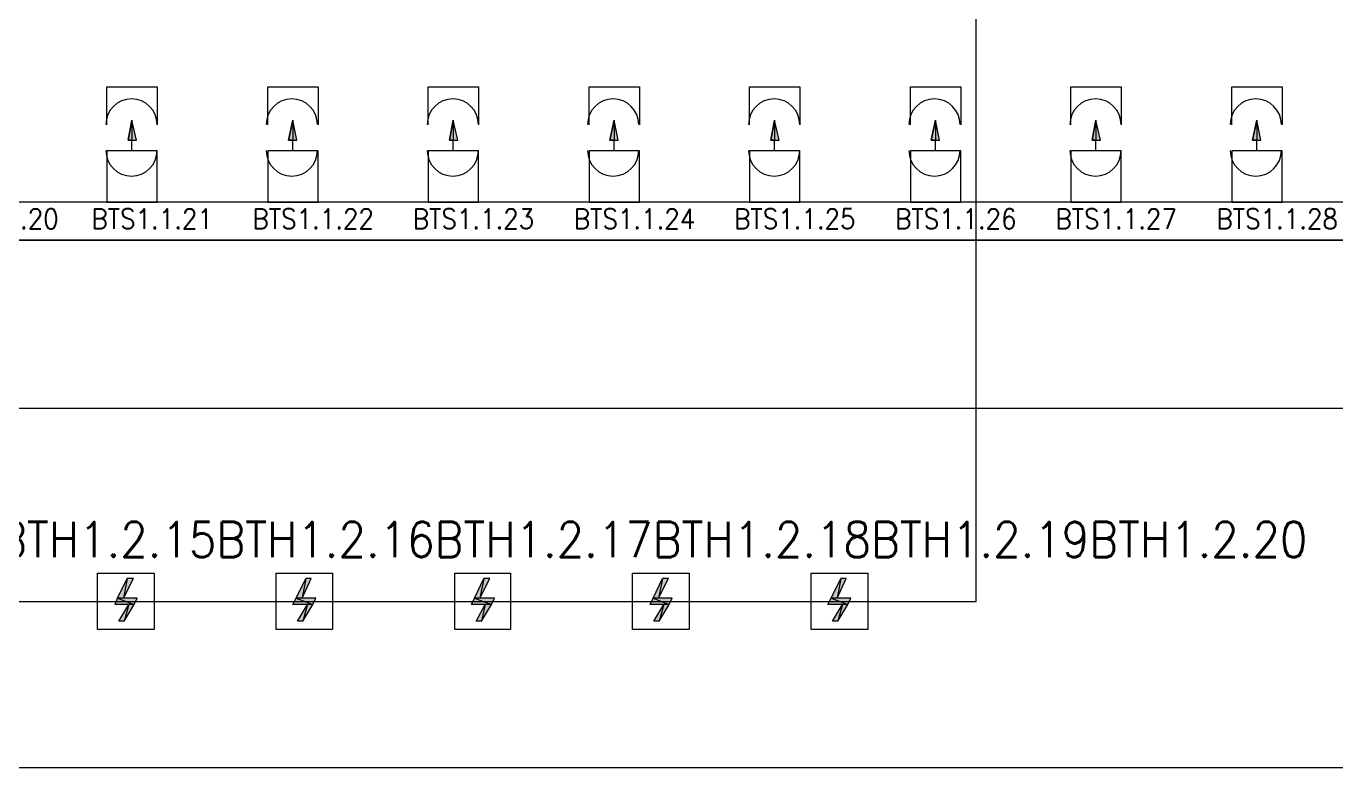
# Model space of a CAD drawing. Header units: millimetres. Extents: x 0 to 420, y 0 to 297.
# Drawn here: x 244.8 to 317.4, y 68.4 to 109.5 of the extents above; entities that cross this region are included whole.
import ezdxf

# ---------------------------------------------------------------- set-up
doc = ezdxf.new("R2010")
doc.units = ezdxf.units.MM
doc.styles.get("Standard").update_dxf_attribs({"font": 'STANDARD'})

msp = doc.modelspace()

# ---------------------------------------------------------------- hatches: boundary and pattern name
h = msp.add_hatch(color=6)
h.paths.add_polyline_path([(250.401667, 103.166333), (250.613334, 104.267), (250.613334, 103.166333)], flags=0)
h.paths.add_polyline_path([(250.613334, 104.267), (250.613334, 103.166333), (250.867334, 103.166333)], flags=0)
h = msp.add_hatch(color=6)
h.paths.add_polyline_path([(259.291667, 103.166333), (259.545667, 104.267), (259.545667, 103.166333)], flags=0)
h.paths.add_polyline_path([(259.545667, 104.267), (259.545667, 103.166333), (259.757334, 103.166333)], flags=0)
h = msp.add_hatch(color=6)
h.paths.add_polyline_path([(268.224001, 103.166333), (268.435667, 104.267), (268.435667, 103.166333)], flags=0)
h.paths.add_polyline_path([(268.435667, 104.267), (268.435667, 103.166333), (268.689667, 103.166333)], flags=0)
h = msp.add_hatch(color=6)
h.paths.add_polyline_path([(277.114001, 103.166333), (277.368001, 104.267), (277.368001, 103.166333)], flags=0)
h.paths.add_polyline_path([(277.368001, 104.267), (277.368001, 103.166333), (277.579667, 103.166333)], flags=0)
h = msp.add_hatch(color=6)
h.paths.add_polyline_path([(286.046334, 103.166333), (286.258001, 104.267), (286.258001, 103.166333)], flags=0)
h.paths.add_polyline_path([(286.258001, 104.267), (286.258001, 103.166333), (286.512001, 103.166333)], flags=0)
h = msp.add_hatch(color=6)
h.paths.add_polyline_path([(294.936334, 103.166333), (295.190334, 104.267), (295.190334, 103.166333)], flags=0)
h.paths.add_polyline_path([(295.190334, 104.267), (295.190334, 103.166333), (295.402, 103.166333)], flags=0)
h = msp.add_hatch(color=6)
h.paths.add_polyline_path([(303.868667, 103.166333), (304.080334, 104.267), (304.080334, 103.166333)], flags=0)
h.paths.add_polyline_path([(304.080334, 104.267), (304.080334, 103.166333), (304.334334, 103.166333)], flags=0)
h = msp.add_hatch(color=6)
h.paths.add_polyline_path([(312.758667, 103.166333), (313.012667, 104.267), (313.012667, 103.166333)], flags=0)
h.paths.add_polyline_path([(313.012667, 104.267), (313.012667, 103.166333), (313.224334, 103.166333)], flags=0)
h = msp.add_hatch(color=1)
h.paths.add_polyline_path([(250.698001, 78.867), (250.359334, 78.867), (250.147667, 77.766333)], flags=0)
h.paths.add_polyline_path([(250.359334, 78.867), (250.147667, 77.766333), (249.809001, 77.766333)], flags=0)
h = msp.add_hatch(color=1)
h.paths.add_polyline_path([(260.561667, 78.867), (260.265334, 78.867), (260.053667, 77.766333)], flags=0)
h.paths.add_polyline_path([(260.265334, 78.867), (260.053667, 77.766333), (259.715001, 77.766333)], flags=0)
h = msp.add_hatch(color=1)
h.paths.add_polyline_path([(270.467667, 78.867), (270.129001, 78.867), (269.917334, 77.766333)], flags=0)
h.paths.add_polyline_path([(270.129001, 78.867), (269.917334, 77.766333), (269.621001, 77.766333)], flags=0)
h = msp.add_hatch(color=1)
h.paths.add_polyline_path([(280.373667, 78.867), (280.035001, 78.867), (279.823334, 77.766333)], flags=0)
h.paths.add_polyline_path([(280.035001, 78.867), (279.823334, 77.766333), (279.527001, 77.766333)], flags=0)
h = msp.add_hatch(color=1)
h.paths.add_polyline_path([(290.237334, 78.867), (289.941001, 78.867), (289.729334, 77.766333)], flags=0)
h.paths.add_polyline_path([(289.941001, 78.867), (289.729334, 77.766333), (289.390667, 77.766333)], flags=0)
h = msp.add_hatch(color=1)
h.paths.add_polyline_path([(250.909667, 77.766333), (249.809001, 77.766333), (250.740334, 77.427666)], flags=0)
h.paths.add_polyline_path([(249.809001, 77.766333), (250.740334, 77.427666), (249.682001, 77.427666)], flags=0)
h = msp.add_hatch(color=1)
h.paths.add_polyline_path([(260.815667, 77.766333), (259.715001, 77.766333), (260.646334, 77.427666)], flags=0)
h.paths.add_polyline_path([(259.715001, 77.766333), (260.646334, 77.427666), (259.545667, 77.427666)], flags=0)
h = msp.add_hatch(color=1)
h.paths.add_polyline_path([(270.721667, 77.766333), (269.621001, 77.766333), (270.552334, 77.427666)], flags=0)
h.paths.add_polyline_path([(269.621001, 77.766333), (270.552334, 77.427666), (269.451667, 77.427666)], flags=0)
h = msp.add_hatch(color=1)
h.paths.add_polyline_path([(280.585334, 77.766333), (279.527001, 77.766333), (280.416001, 77.427666)], flags=0)
h.paths.add_polyline_path([(279.527001, 77.766333), (280.416001, 77.427666), (279.357667, 77.427666)], flags=0)
h = msp.add_hatch(color=1)
h.paths.add_polyline_path([(290.491334, 77.766333), (289.390667, 77.766333), (290.322001, 77.427666)], flags=0)
h.paths.add_polyline_path([(289.390667, 77.766333), (290.322001, 77.427666), (289.221334, 77.427666)], flags=0)
h = msp.add_hatch(color=1)
h.paths.add_polyline_path([(250.740334, 77.427666), (250.444001, 77.427666), (250.190001, 76.496333)], flags=0)
h.paths.add_polyline_path([(250.444001, 77.427666), (250.190001, 76.496333), (249.893667, 76.496333)], flags=0)
h = msp.add_hatch(color=1)
h.paths.add_polyline_path([(260.646334, 77.427666), (260.350001, 77.427666), (260.096001, 76.496333)], flags=0)
h.paths.add_polyline_path([(260.350001, 77.427666), (260.096001, 76.496333), (259.799667, 76.496333)], flags=0)
h = msp.add_hatch(color=1)
h.paths.add_polyline_path([(270.552334, 77.427666), (270.213667, 77.427666), (270.002001, 76.496333)], flags=0)
h.paths.add_polyline_path([(270.213667, 77.427666), (270.002001, 76.496333), (269.705667, 76.496333)], flags=0)
h = msp.add_hatch(color=1)
h.paths.add_polyline_path([(280.416001, 77.427666), (280.119667, 77.427666), (279.865667, 76.496333)], flags=0)
h.paths.add_polyline_path([(280.119667, 77.427666), (279.865667, 76.496333), (279.569334, 76.496333)], flags=0)
h = msp.add_hatch(color=1)
h.paths.add_polyline_path([(290.322001, 77.427666), (290.025667, 77.427666), (289.771667, 76.496333)], flags=0)
h.paths.add_polyline_path([(290.025667, 77.427666), (289.771667, 76.496333), (289.475334, 76.496333)], flags=0)

# ---------------------------------------------------------------- linework, layer by layer
at = {"color": 7, "lineweight": 0}
msp.add_lwpolyline([(25.696335, 97.620666), (25.696335, 193.928999), (368.850334, 193.928999), (368.850334, 97.620666), (25.696335, 97.620666), (368.850334, 97.620666), (368.850334, 68.368333), (25.696335, 68.368333)], close=True, dxfattribs=at)
at = {"color": 1, "lineweight": 0}
msp.add_lwpolyline([(73.702335, 124.714), (76.538668, 124.714), (76.538668, 77.597), (297.434, 77.597), (297.434, 114.342333), (105.664001, 114.342333), (105.664001, 125.941666), (357.251, 125.941666), (357.251, 139.191999), (105.664001, 139.191999), (105.664001, 148.505333), (357.251, 148.505333), (357.251, 185.462333), (262.466667, 185.462333)], dxfattribs=at)
at = {"color": 6, "lineweight": 0}
for points in [[(249.216334, 104.013), (249.216334, 106.129666), (252.010334, 106.129666), (252.010334, 104.013)], [(258.148667, 104.013), (258.148667, 106.129666), (260.942667, 106.129666), (260.942667, 104.013)], [(267.038667, 104.013), (267.038667, 106.129666), (269.832667, 106.129666), (269.832667, 104.013)], [(275.971001, 104.013), (275.971001, 106.129666), (278.765001, 106.129666), (278.765001, 104.013)], [(284.861001, 104.013), (284.861001, 106.129666), (287.655001, 106.129666), (287.655001, 104.013)], [(293.793334, 104.013), (293.793334, 106.129666), (296.587334, 106.129666), (296.587334, 104.013)], [(302.683334, 104.013), (302.683334, 106.129666), (305.477334, 106.129666), (305.477334, 104.013)], [(311.615667, 104.013), (311.615667, 106.129666), (314.409667, 106.129666), (314.409667, 104.013)], [(252.010334, 104.034568), (251.981455, 104.320317), (251.898777, 104.586454), (251.768001, 104.827279), (251.594827, 105.037096), (251.384956, 105.210206), (251.144089, 105.34091), (250.877926, 105.423512), (250.592167, 105.452312), (250.306409, 105.423512), (250.040246, 105.34091), (249.799379, 105.210206), (249.589508, 105.037096), (249.416334, 104.827279), (249.285558, 104.586454), (249.20288, 104.320317), (249.174001, 104.034568)], [(260.900334, 104.034568), (260.871455, 104.320317), (260.788777, 104.586454), (260.658001, 104.827279), (260.484827, 105.037096), (260.274956, 105.210206), (260.034089, 105.34091), (259.767926, 105.423512), (259.482167, 105.452312), (259.196409, 105.423512), (258.930246, 105.34091), (258.689378, 105.210206), (258.479508, 105.037096), (258.306334, 104.827279), (258.175558, 104.586454), (258.09288, 104.320317), (258.064001, 104.034568)], [(269.832667, 104.034568), (269.803788, 104.320317), (269.72111, 104.586454), (269.590334, 104.827279), (269.41716, 105.037096), (269.207289, 105.210206), (268.966422, 105.34091), (268.700259, 105.423512), (268.414501, 105.452312), (268.128742, 105.423512), (267.862579, 105.34091), (267.621712, 105.210206), (267.411841, 105.037096), (267.238667, 104.827279), (267.107891, 104.586454), (267.025213, 104.320317), (266.996334, 104.034568)], [(278.722667, 104.034568), (278.693788, 104.320317), (278.61111, 104.586454), (278.480334, 104.827279), (278.30716, 105.037096), (278.097289, 105.210206), (277.856422, 105.34091), (277.590259, 105.423512), (277.304501, 105.452312), (277.018742, 105.423512), (276.752579, 105.34091), (276.511712, 105.210206), (276.301841, 105.037096), (276.128667, 104.827279), (275.997891, 104.586454), (275.915213, 104.320317), (275.886334, 104.034568)], [(287.655001, 104.034568), (287.626122, 104.320317), (287.543444, 104.586454), (287.412667, 104.827279), (287.239494, 105.037096), (287.029623, 105.210206), (286.788755, 105.34091), (286.522592, 105.423512), (286.236834, 105.452312), (285.951076, 105.423512), (285.684912, 105.34091), (285.444045, 105.210206), (285.234174, 105.037096), (285.061, 104.827279), (284.930224, 104.586454), (284.847546, 104.320317), (284.818667, 104.034568)], [(296.545, 104.034568), (296.516121, 104.320317), (296.433444, 104.586454), (296.302667, 104.827279), (296.129494, 105.037096), (295.919623, 105.210206), (295.678755, 105.34091), (295.412592, 105.423512), (295.126834, 105.452312), (294.841075, 105.423512), (294.574912, 105.34091), (294.334045, 105.210206), (294.124174, 105.037096), (293.951, 104.827279), (293.820224, 104.586454), (293.737546, 104.320317), (293.708667, 104.034568)], [(305.477334, 104.034568), (305.448455, 104.320317), (305.365777, 104.586454), (305.235001, 104.827279), (305.061827, 105.037096), (304.851956, 105.210206), (304.611089, 105.34091), (304.344925, 105.423512), (304.059167, 105.452312), (303.773409, 105.423512), (303.507246, 105.34091), (303.266378, 105.210206), (303.056507, 105.037096), (302.883334, 104.827279), (302.752557, 104.586454), (302.669879, 104.320317), (302.641, 104.034568)], [(314.367334, 104.034568), (314.338455, 104.320317), (314.255777, 104.586454), (314.125001, 104.827279), (313.951827, 105.037096), (313.741956, 105.210206), (313.501089, 105.34091), (313.234925, 105.423512), (312.949167, 105.452312), (312.663409, 105.423512), (312.397246, 105.34091), (312.156378, 105.210206), (311.946507, 105.037096), (311.773334, 104.827279), (311.642557, 104.586454), (311.559879, 104.320317), (311.531, 104.034568)], [(250.613334, 102.573666), (250.613334, 103.166333), (250.867334, 103.166333), (250.613334, 104.267), (250.401667, 103.166333), (250.613334, 103.166333)], [(259.545667, 102.573666), (259.545667, 103.166333), (259.757334, 103.166333), (259.545667, 104.267), (259.291667, 103.166333), (259.545667, 103.166333)], [(268.435667, 102.573666), (268.435667, 103.166333), (268.689667, 103.166333), (268.435667, 104.267), (268.224001, 103.166333), (268.435667, 103.166333)], [(277.368001, 102.573666), (277.368001, 103.166333), (277.579667, 103.166333), (277.368001, 104.267), (277.114001, 103.166333), (277.368001, 103.166333)], [(286.258001, 102.573666), (286.258001, 103.166333), (286.512001, 103.166333), (286.258001, 104.267), (286.046334, 103.166333), (286.258001, 103.166333)], [(295.190334, 102.573666), (295.190334, 103.166333), (295.402, 103.166333), (295.190334, 104.267), (294.936334, 103.166333), (295.190334, 103.166333)], [(304.080334, 102.573666), (304.080334, 103.166333), (304.334334, 103.166333), (304.080334, 104.267), (303.868667, 103.166333), (304.080334, 103.166333)], [(313.012667, 102.573666), (313.012667, 103.166333), (313.224334, 103.166333), (313.012667, 104.267), (312.758667, 103.166333), (313.012667, 103.166333)], [(249.174001, 102.594833), (249.202814, 102.309029), (249.28545, 102.042828), (249.416207, 101.801932), (249.589381, 101.592046), (249.799267, 101.418873), (250.040163, 101.288116), (250.306364, 101.205479), (250.592167, 101.176666), (250.877971, 101.205479), (251.144172, 101.288116), (251.385068, 101.418873), (251.594954, 101.592046), (251.768127, 101.801932), (251.898884, 102.042828), (251.981521, 102.309029), (252.010334, 102.594833)], [(258.064001, 102.594833), (258.092814, 102.309029), (258.17545, 102.042828), (258.306207, 101.801932), (258.479381, 101.592046), (258.689267, 101.418873), (258.930162, 101.288116), (259.196364, 101.205479), (259.482167, 101.176666), (259.767971, 101.205479), (260.034172, 101.288116), (260.275068, 101.418873), (260.484954, 101.592046), (260.658127, 101.801932), (260.788884, 102.042828), (260.871521, 102.309029), (260.900334, 102.594833)], [(266.996334, 102.594833), (267.025147, 102.309029), (267.107784, 102.042828), (267.238541, 101.801932), (267.411714, 101.592046), (267.6216, 101.418873), (267.862496, 101.288116), (268.128697, 101.205479), (268.414501, 101.176666), (268.700304, 101.205479), (268.966505, 101.288116), (269.207401, 101.418873), (269.417287, 101.592046), (269.590461, 101.801932), (269.721217, 102.042828), (269.803854, 102.309029), (269.832667, 102.594833)], [(275.886334, 102.594833), (275.915147, 102.309029), (275.997784, 102.042828), (276.128541, 101.801932), (276.301714, 101.592046), (276.5116, 101.418873), (276.752496, 101.288116), (277.018697, 101.205479), (277.304501, 101.176666), (277.590304, 101.205479), (277.856505, 101.288116), (278.097401, 101.418873), (278.307287, 101.592046), (278.480461, 101.801932), (278.611217, 102.042828), (278.693854, 102.309029), (278.722667, 102.594833)], [(284.818667, 102.594833), (284.84748, 102.309029), (284.930117, 102.042828), (285.060874, 101.801932), (285.234047, 101.592046), (285.443933, 101.418873), (285.684829, 101.288116), (285.95103, 101.205479), (286.236834, 101.176666), (286.522637, 101.205479), (286.788839, 101.288116), (287.029734, 101.418873), (287.239621, 101.592046), (287.412794, 101.801932), (287.543551, 102.042828), (287.626187, 102.309029), (287.655001, 102.594833)], [(293.708667, 102.594833), (293.73748, 102.309029), (293.820117, 102.042828), (293.950874, 101.801932), (294.124047, 101.592046), (294.333933, 101.418873), (294.574829, 101.288116), (294.84103, 101.205479), (295.126834, 101.176666), (295.412637, 101.205479), (295.678839, 101.288116), (295.919734, 101.418873), (296.129621, 101.592046), (296.302794, 101.801932), (296.433551, 102.042828), (296.516187, 102.309029), (296.545, 102.594833)], [(302.641, 102.594833), (302.669814, 102.309029), (302.75245, 102.042828), (302.883207, 101.801932), (303.05638, 101.592046), (303.266267, 101.418873), (303.507162, 101.288116), (303.773364, 101.205479), (304.059167, 101.176666), (304.344971, 101.205479), (304.611172, 101.288116), (304.852068, 101.418873), (305.061954, 101.592046), (305.235127, 101.801932), (305.365884, 102.042828), (305.448521, 102.309029), (305.477334, 102.594833)], [(311.531, 102.594833), (311.559813, 102.309029), (311.64245, 102.042828), (311.773207, 101.801932), (311.94638, 101.592046), (312.156267, 101.418873), (312.397162, 101.288116), (312.663364, 101.205479), (312.949167, 101.176666), (313.234971, 101.205479), (313.501172, 101.288116), (313.742068, 101.418873), (313.951954, 101.592046), (314.125127, 101.801932), (314.255884, 102.042828), (314.338521, 102.309029), (314.367334, 102.594833)], [(112.056335, 88.307333), (345.821, 88.307333), (345.821, 99.737333), (91.609335, 99.737333)]]:
    msp.add_lwpolyline(points, dxfattribs=at)
for points in [[(250.401667, 103.166333), (250.613334, 104.267), (250.613334, 103.166333)], [(250.613334, 104.267), (250.613334, 103.166333), (250.867334, 103.166333)], [(259.291667, 103.166333), (259.545667, 104.267), (259.545667, 103.166333)], [(259.545667, 104.267), (259.545667, 103.166333), (259.757334, 103.166333)], [(268.224001, 103.166333), (268.435667, 104.267), (268.435667, 103.166333)], [(268.435667, 104.267), (268.435667, 103.166333), (268.689667, 103.166333)], [(277.114001, 103.166333), (277.368001, 104.267), (277.368001, 103.166333)], [(277.368001, 104.267), (277.368001, 103.166333), (277.579667, 103.166333)], [(286.046334, 103.166333), (286.258001, 104.267), (286.258001, 103.166333)], [(286.258001, 104.267), (286.258001, 103.166333), (286.512001, 103.166333)], [(294.936334, 103.166333), (295.190334, 104.267), (295.190334, 103.166333)], [(295.190334, 104.267), (295.190334, 103.166333), (295.402, 103.166333)], [(303.868667, 103.166333), (304.080334, 104.267), (304.080334, 103.166333)], [(304.080334, 104.267), (304.080334, 103.166333), (304.334334, 103.166333)], [(312.758667, 103.166333), (313.012667, 104.267), (313.012667, 103.166333)], [(313.012667, 104.267), (313.012667, 103.166333), (313.224334, 103.166333)], [(252.010334, 99.737333), (252.010334, 102.573666), (249.216334, 102.573666), (249.216334, 99.737333)], [(260.942667, 99.737333), (260.942667, 102.573666), (258.148667, 102.573666), (258.148667, 99.737333)], [(269.832667, 99.737333), (269.832667, 102.573666), (267.038667, 102.573666), (267.038667, 99.737333)], [(278.765001, 99.737333), (278.765001, 102.573666), (275.971001, 102.573666), (275.971001, 99.737333)], [(287.655001, 99.737333), (287.655001, 102.573666), (284.861001, 102.573666), (284.861001, 99.737333)], [(296.587334, 99.737333), (296.587334, 102.573666), (293.793334, 102.573666), (293.793334, 99.737333)], [(305.477334, 99.737333), (305.477334, 102.573666), (302.683334, 102.573666), (302.683334, 99.737333)], [(314.409667, 99.737333), (314.409667, 102.573666), (311.615667, 102.573666), (311.615667, 99.737333)]]:
    msp.add_lwpolyline(points, close=True, dxfattribs=at)
at = {"color": 7, "lineweight": 0}
for points in [[(248.708334, 79.163333), (251.841001, 79.163333)], [(258.614334, 79.163333), (261.747001, 79.163333)], [(268.520334, 79.163333), (271.610667, 79.163333)], [(278.384001, 79.163333), (281.516667, 79.163333)], [(288.290001, 79.163333), (291.422667, 79.163333)]]:
    msp.add_lwpolyline(points, dxfattribs=at)
at = {"color": 1, "lineweight": 0}
for points in [[(251.841001, 76.030666), (248.708334, 76.030666), (248.708334, 79.163333), (251.841001, 79.163333)], [(250.359334, 78.867), (250.147667, 77.766333), (249.809001, 77.766333)], [(250.698001, 78.867), (250.359334, 78.867), (250.147667, 77.766333)], [(261.747001, 76.030666), (258.614334, 76.030666), (258.614334, 79.163333), (261.747001, 79.163333)], [(260.265334, 78.867), (260.053667, 77.766333), (259.715001, 77.766333)], [(260.561667, 78.867), (260.265334, 78.867), (260.053667, 77.766333)], [(271.610667, 76.030666), (268.520334, 76.030666), (268.520334, 79.163333), (271.610667, 79.163333)], [(270.129001, 78.867), (269.917334, 77.766333), (269.621001, 77.766333)], [(270.467667, 78.867), (270.129001, 78.867), (269.917334, 77.766333)], [(281.516667, 76.030666), (278.384001, 76.030666), (278.384001, 79.163333), (281.516667, 79.163333)], [(280.035001, 78.867), (279.823334, 77.766333), (279.527001, 77.766333)], [(280.373667, 78.867), (280.035001, 78.867), (279.823334, 77.766333)], [(291.422667, 76.030666), (288.290001, 76.030666), (288.290001, 79.163333), (291.422667, 79.163333)], [(289.941001, 78.867), (289.729334, 77.766333), (289.390667, 77.766333)], [(290.237334, 78.867), (289.941001, 78.867), (289.729334, 77.766333)], [(249.809001, 77.766333), (250.740334, 77.427666), (249.682001, 77.427666)], [(250.909667, 77.766333), (249.809001, 77.766333), (250.740334, 77.427666)], [(259.715001, 77.766333), (260.646334, 77.427666), (259.545667, 77.427666)], [(260.815667, 77.766333), (259.715001, 77.766333), (260.646334, 77.427666)], [(269.621001, 77.766333), (270.552334, 77.427666), (269.451667, 77.427666)], [(270.721667, 77.766333), (269.621001, 77.766333), (270.552334, 77.427666)], [(279.527001, 77.766333), (280.416001, 77.427666), (279.357667, 77.427666)], [(280.585334, 77.766333), (279.527001, 77.766333), (280.416001, 77.427666)], [(289.390667, 77.766333), (290.322001, 77.427666), (289.221334, 77.427666)], [(290.491334, 77.766333), (289.390667, 77.766333), (290.322001, 77.427666)], [(250.444001, 77.427666), (250.190001, 76.496333), (249.893667, 76.496333)], [(250.740334, 77.427666), (250.444001, 77.427666), (250.190001, 76.496333)], [(260.350001, 77.427666), (260.096001, 76.496333), (259.799667, 76.496333)], [(260.646334, 77.427666), (260.350001, 77.427666), (260.096001, 76.496333)], [(270.213667, 77.427666), (270.002001, 76.496333), (269.705667, 76.496333)], [(270.552334, 77.427666), (270.213667, 77.427666), (270.002001, 76.496333)], [(280.119667, 77.427666), (279.865667, 76.496333), (279.569334, 76.496333)], [(280.416001, 77.427666), (280.119667, 77.427666), (279.865667, 76.496333)], [(290.025667, 77.427666), (289.771667, 76.496333), (289.475334, 76.496333)], [(290.322001, 77.427666), (290.025667, 77.427666), (289.771667, 76.496333)]]:
    msp.add_lwpolyline(points, close=True, dxfattribs=at)

# ---------------------------------------------------------------- texts
at = {"color": 7, "attachment_point": 1}
for s, insert, char_height, width in [('BTS1.1.20', (239.818351, 99.354162), 1.098488, 6.2247651), ('BTS1.1.21', (248.369698, 99.354162), 1.098488, 5.98065666), ('BTS1.1.22', (257.302021, 99.354162), 1.098488, 6.2247651), ('BTS1.1.23', (266.192021, 99.354162), 1.098488, 6.2247651), ('BTS1.1.24', (275.124361, 99.354162), 1.098488, 6.34681932), ('BTS1.1.25', (284.014361, 99.354162), 1.098488, 6.2247651), ('BTS1.1.26', (292.946701, 99.354162), 1.098488, 6.2247651), ('BTS1.1.27', (301.836701, 99.354162), 1.098488, 6.2247651), ('BTS1.1.28', (310.769041, 99.354162), 1.098488, 6.2247651), ('BTH1.2.12BTH1.2.13BTH1.2.14BTH1.2.15BTH1.2.16BTH1.2.17BTH1.2.18BTH1.2.19BTH1.2.20', (206.882997, 82.001801), 1.949461, 105.270894)]:
    msp.add_mtext(s, dxfattribs=dict(at, insert=insert, char_height=char_height, width=width))

doc.saveas('drawing.dxf')
